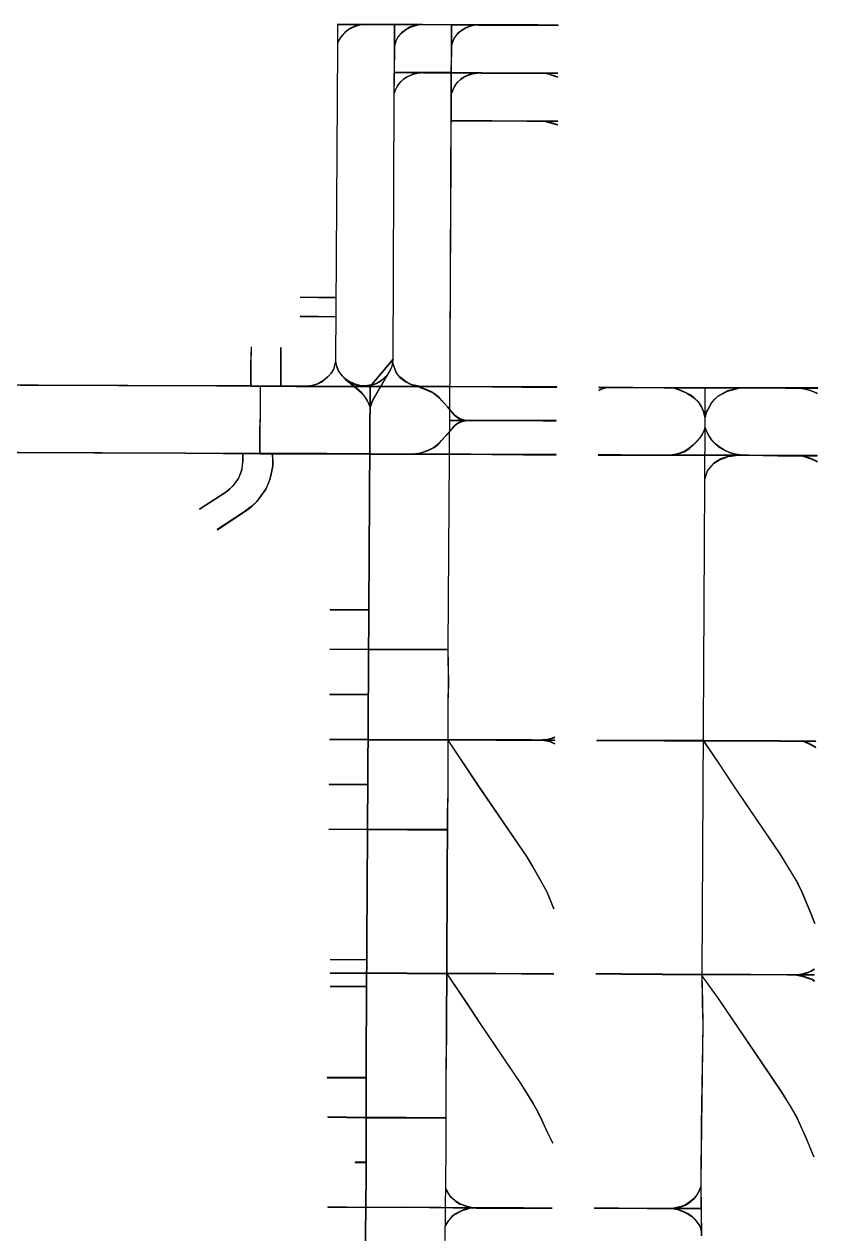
# Model space of a CAD drawing. Extents: x -35426891 to -35397092, y 11996571 to 12011386.
# Drawn here: x -35410662 to -35406235, y 12004619 to 12011364 of the extents above; entities that cross this region are included whole.
import ezdxf

# ---------------------------------------------------------------- set-up
doc = ezdxf.new("R2010")
doc.units = 0

msp = doc.modelspace()

# ---------------------------------------------------------------- linework, layer by layer
at = {"layer": 'mg_to_dxf', "color": 2}
for points in [[(-35408768.86, 12011361.35), (-35408768.85, 12011362.35), (-35408914.13, 12011363.75), (-35408913.13, 12011362.74)], [(-35408913.13, 12011362.74), (-35408914.13, 12011363.75), (-35408914.13, 12011260.23), (-35408913.13, 12011260.23)], [(-35408788.26, 12011359.96), (-35408788.43, 12011360.95), (-35408813.57, 12011353.97), (-35408813.23, 12011353.03)], [(-35408768.84, 12011361.35), (-35408768.88, 12011362.35), (-35408788.43, 12011360.95), (-35408788.26, 12011359.96)], [(-35408746.59, 12011361.35), (-35408746.59, 12011362.35), (-35408768.88, 12011362.35), (-35408768.84, 12011361.35)], [(-35408440.34, 12011361.35), (-35408440.34, 12011362.35), (-35408746.59, 12011362.35), (-35408746.59, 12011361.35)], [(-35408595.75, 12011361.85), (-35408596.75, 12011361.85), (-35408596.75, 12011233.79), (-35408595.75, 12011233.78)], [(-35408456.94, 12011361.36), (-35408457.14, 12011362.34), (-35408471.08, 12011359.55), (-35408470.85, 12011358.58)], [(-35408278.87, 12011359.96), (-35408278.86, 12011360.96), (-35408440.34, 12011362.35), (-35408440.34, 12011361.35)], [(-35408287.71, 12009538.28), (-35408286.71, 12009538.28), (-35408278.36, 12011360.46), (-35408279.36, 12011360.46)], [(-35408125.74, 12011358.57), (-35408125.74, 12011359.57), (-35408278.86, 12011360.96), (-35408278.87, 12011359.96)], [(-35408147.88, 12011359.98), (-35408148.14, 12011360.94), (-35408173.23, 12011353.97), (-35408172.91, 12011353.02)], [(-35408888.18, 12011300.29), (-35408888.96, 12011300.91), (-35408902.92, 12011281.38), (-35408902.07, 12011280.85)], [(-35408874.3, 12011315.55), (-35408875, 12011316.27), (-35408888.96, 12011300.91), (-35408888.18, 12011300.29)], [(-35408854.87, 12011332.21), (-35408855.46, 12011333.03), (-35408875, 12011316.27), (-35408874.3, 12011315.55)], [(-35408838.23, 12011341.92), (-35408838.69, 12011342.81), (-35408855.46, 12011333.03), (-35408854.87, 12011332.21)], [(-35408813.23, 12011353.03), (-35408813.57, 12011353.97), (-35408838.69, 12011342.81), (-35408838.23, 12011341.92)], [(-35408576.34, 12011293.35), (-35408577.17, 12011293.93), (-35408588.37, 12011271.54), (-35408587.42, 12011271.19)], [(-35408556.93, 12011314.15), (-35408557.61, 12011314.89), (-35408577.17, 12011293.93), (-35408576.34, 12011293.35)], [(-35408534.71, 12011332.21), (-35408535.29, 12011333.02), (-35408557.61, 12011314.89), (-35408556.93, 12011314.15)], [(-35408512.51, 12011346.08), (-35408512.93, 12011347), (-35408535.29, 12011333.02), (-35408534.71, 12011332.21)], [(-35408490.31, 12011353.02), (-35408490.6, 12011353.98), (-35408512.93, 12011347), (-35408512.51, 12011346.08)], [(-35408470.85, 12011358.58), (-35408471.08, 12011359.55), (-35408490.6, 12011353.98), (-35408490.31, 12011353.02)], [(-35408242.32, 12011312.77), (-35408243.02, 12011313.49), (-35408262.59, 12011289.72), (-35408261.72, 12011289.21)], [(-35408222.9, 12011328.03), (-35408223.47, 12011328.85), (-35408243.02, 12011313.49), (-35408242.32, 12011312.77)], [(-35408197.9, 12011343.3), (-35408198.35, 12011344.2), (-35408223.47, 12011328.85), (-35408222.9, 12011328.03)], [(-35408172.91, 12011353.02), (-35408173.23, 12011353.97), (-35408198.35, 12011344.2), (-35408197.9, 12011343.3)], [(-35407797.22, 12011358.57), (-35407797.21, 12011359.57), (-35408125.74, 12011359.57), (-35408125.74, 12011358.57)], [(-35407683.08, 12011357.17), (-35407683.06, 12011358.17), (-35407797.21, 12011359.57), (-35407797.22, 12011358.57)], [(-35408913.13, 12011237.96), (-35408914.13, 12011237.96), (-35408925.27, 12009485.34), (-35408924.27, 12009485.43)], [(-35408902.07, 12011280.85), (-35408902.92, 12011281.38), (-35408914.13, 12011260.36), (-35408913.13, 12011260.11)], [(-35408913.13, 12011260.11), (-35408914.13, 12011260.36), (-35408914.13, 12011237.96), (-35408913.13, 12011237.96)], [(-35408595.75, 12011233.78), (-35408596.75, 12011233.79), (-35408599.53, 12010949.81), (-35408598.53, 12010949.8)], [(-35408587.42, 12011271.19), (-35408588.37, 12011271.54), (-35408596.73, 12011239.48), (-35408595.76, 12011239.22)], [(-35408270.04, 12011268.42), (-35408270.98, 12011268.75), (-35408279.34, 12011242.29), (-35408278.39, 12011241.98)], [(-35408261.72, 12011289.21), (-35408262.59, 12011289.72), (-35408270.98, 12011268.75), (-35408270.04, 12011268.42)], [(-35408596.24, 12011095.08), (-35408596.25, 12011094.08), (-35408437.56, 12011092.69), (-35408437.55, 12011093.69)], [(-35408468.09, 12011089.91), (-35408468.27, 12011090.9), (-35408490.6, 12011086.71), (-35408490.31, 12011085.75)], [(-35408451.39, 12011092.69), (-35408451.56, 12011093.68), (-35408468.27, 12011090.9), (-35408468.09, 12011089.91)], [(-35408437.55, 12011093.69), (-35408437.56, 12011092.69), (-35408278.86, 12011092.69), (-35408278.86, 12011093.69)], [(-35408278.86, 12011093.69), (-35408278.86, 12011092.69), (-35408111.82, 12011091.29), (-35408111.81, 12011092.29)], [(-35408134.01, 12011091.3), (-35408134.17, 12011092.29), (-35408159.26, 12011088.11), (-35408159.04, 12011087.13)], [(-35408111.81, 12011092.29), (-35408111.82, 12011091.29), (-35407794.43, 12011089.9), (-35407794.43, 12011090.9)], [(-35407794.43, 12011090.9), (-35407794.43, 12011089.9), (-35407685.85, 12011089.9), (-35407685.85, 12011090.9)], [(-35407733.33, 12011084.36), (-35407733.04, 12011085.31), (-35407758.13, 12011090.89), (-35407758.35, 12011089.91)], [(-35408565.24, 12011038.57), (-35408566, 12011039.23), (-35408579.97, 12011019.67), (-35408579.12, 12011019.14)], [(-35408545.82, 12011056.6), (-35408546.44, 12011057.39), (-35408566, 12011039.23), (-35408565.24, 12011038.57)], [(-35408529.18, 12011067.7), (-35408529.68, 12011068.56), (-35408546.44, 12011057.39), (-35408545.82, 12011056.6)], [(-35408509.73, 12011077.42), (-35408510.15, 12011078.33), (-35408529.68, 12011068.56), (-35408529.18, 12011067.7)], [(-35408490.31, 12011085.75), (-35408490.6, 12011086.71), (-35408510.15, 12011078.33), (-35408509.73, 12011077.42)], [(-35408245.08, 12011039.96), (-35408245.83, 12011040.62), (-35408259.8, 12011021.07), (-35408258.95, 12011020.54)], [(-35408228.44, 12011055.21), (-35408229.06, 12011056), (-35408245.83, 12011040.62), (-35408245.08, 12011039.96)], [(-35408203.46, 12011071.86), (-35408203.92, 12011072.75), (-35408229.06, 12011056), (-35408228.44, 12011055.21)], [(-35408178.48, 12011081.58), (-35408178.8, 12011082.53), (-35408203.92, 12011072.75), (-35408203.46, 12011071.86)], [(-35408159.04, 12011087.13), (-35408159.26, 12011088.11), (-35408178.8, 12011082.53), (-35408178.48, 12011081.58)], [(-35407719.42, 12011078.79), (-35407719.11, 12011079.74), (-35407733.04, 12011085.31), (-35407733.33, 12011084.36)], [(-35407702.72, 12011074.61), (-35407702.4, 12011075.57), (-35407719.11, 12011079.74), (-35407719.42, 12011078.79)], [(-35407686.05, 12011067.67), (-35407685.66, 12011068.59), (-35407702.4, 12011075.57), (-35407702.72, 12011074.61)], [(-35408590.22, 12010998.33), (-35408591.14, 12010998.73), (-35408599.5, 12010975.03), (-35408598.56, 12010974.7)], [(-35408579.12, 12011019.14), (-35408579.97, 12011019.67), (-35408591.14, 12010998.73), (-35408590.22, 12010998.33)], [(-35408270.05, 12010999.72), (-35408270.97, 12011000.12), (-35408282.12, 12010968.07), (-35408281.17, 12010967.74)], [(-35408258.95, 12011020.54), (-35408259.8, 12011021.07), (-35408270.97, 12011000.12), (-35408270.05, 12010999.72)], [(-35408598.53, 12010949.8), (-35408599.53, 12010949.81), (-35408605.1, 12009496.52), (-35408604.1, 12009496.52)], [(-35408053.35, 12010824.02), (-35408053.35, 12010825.02), (-35408281.65, 12010825.02), (-35408281.65, 12010824.02)], [(-35407858.47, 12010822.63), (-35407858.47, 12010823.63), (-35408053.35, 12010825.02), (-35408053.35, 12010824.02)], [(-35407685.85, 12010822.63), (-35407685.85, 12010823.63), (-35407858.47, 12010823.63), (-35407858.47, 12010822.63)], [(-35407727.75, 12010814.3), (-35407727.49, 12010815.26), (-35407760.9, 12010823.62), (-35407761.15, 12010822.65)], [(-35407708.27, 12010808.73), (-35407707.98, 12010809.69), (-35407727.49, 12010815.26), (-35407727.75, 12010814.3)], [(-35407686, 12010801.77), (-35407685.71, 12010802.73), (-35407707.98, 12010809.69), (-35407708.27, 12010808.73)], [(-35409122.43, 12009842.25), (-35409122.44, 12009841.25), (-35408921.99, 12009838.46), (-35408921.98, 12009839.46)], [(-35408921.99, 12009731.28), (-35408921.98, 12009732.28), (-35409122.43, 12009735.06), (-35409122.44, 12009734.06)], [(-35409394.78, 12009563.32), (-35409395.78, 12009563.35), (-35409398.56, 12009465.9), (-35409397.56, 12009465.89)], [(-35409231.52, 12009464.5), (-35409230.52, 12009464.5), (-35409230.52, 12009561.95), (-35409231.52, 12009561.95)], [(-35408930.82, 12009460.45), (-35408929.85, 12009460.21), (-35408924.28, 12009485.28), (-35408925.26, 12009485.49)], [(-35408924.27, 12009485.43), (-35408925.27, 12009485.34), (-35408919.68, 12009456.01), (-35408918.72, 12009456.29)], [(-35408604.22, 12009496.2), (-35408604.98, 12009496.84), (-35408733.17, 12009343.58), (-35408732.17, 12009343.21)], [(-35408607.88, 12009471.53), (-35408606.89, 12009471.4), (-35408604.1, 12009496.47), (-35408605.1, 12009496.58)], [(-35408606.91, 12009479.97), (-35408607.86, 12009479.66), (-35408599.5, 12009454.6), (-35408598.56, 12009454.92)], [(-35408298.85, 12007885.93), (-35408297.85, 12007885.94), (-35408286.71, 12009488.17), (-35408287.71, 12009488.17)], [(-35408287.71, 12009488.17), (-35408286.71, 12009488.17), (-35408286.71, 12009538.28), (-35408287.71, 12009538.28)], [(-35409397.56, 12009465.89), (-35409398.56, 12009465.9), (-35409398.56, 12009346.18), (-35409397.56, 12009346.18)], [(-35409231.52, 12009346.18), (-35409230.52, 12009346.18), (-35409230.52, 12009464.5), (-35409231.52, 12009464.5)], [(-35408966.88, 12009399.43), (-35408966.17, 12009398.73), (-35408949.42, 12009418.26), (-35408950.22, 12009418.87)], [(-35408950.22, 12009418.87), (-35408949.42, 12009418.26), (-35408935.44, 12009439.24), (-35408936.37, 12009439.66)], [(-35408936.37, 12009439.66), (-35408935.44, 12009439.24), (-35408929.85, 12009460.21), (-35408930.82, 12009460.45)], [(-35408918.72, 12009456.29), (-35408919.68, 12009456.01), (-35408908.5, 12009428.06), (-35408907.62, 12009428.56)], [(-35408907.62, 12009428.56), (-35408908.5, 12009428.06), (-35408888.95, 12009402.92), (-35408888.2, 12009403.59)], [(-35408674.63, 12009343.65), (-35408673.77, 12009343.15), (-35408618.08, 12009437.82), (-35408618.96, 12009438.29)], [(-35408671.73, 12009377.2), (-35408671.1, 12009376.41), (-35408634.9, 12009407.05), (-35408635.55, 12009407.81)], [(-35408618.96, 12009438.29), (-35408618.08, 12009437.82), (-35408609.69, 12009454.6), (-35408610.65, 12009454.92)], [(-35408610.65, 12009454.92), (-35408609.69, 12009454.6), (-35408606.89, 12009471.4), (-35408607.88, 12009471.53)], [(-35408598.56, 12009454.92), (-35408599.5, 12009454.6), (-35408593.93, 12009439.28), (-35408592.99, 12009439.61)], [(-35408592.99, 12009439.61), (-35408593.93, 12009439.28), (-35408588.34, 12009422.51), (-35408587.44, 12009422.97)], [(-35408587.44, 12009422.97), (-35408588.34, 12009422.51), (-35408577.15, 12009407.12), (-35408576.37, 12009407.74)], [(-35408576.37, 12009407.74), (-35408577.15, 12009407.12), (-35408565.96, 12009394.53), (-35408565.28, 12009395.27)], [(-35409587.38, 12009347.07), (-35409587.37, 12009348.07), (-35415066.43, 12009367.56), (-35415066.43, 12009366.56)], [(-35409587.37, 12009348.07), (-35409587.38, 12009347.07), (-35409398.06, 12009345.68), (-35409398.06, 12009346.68)], [(-35409398.06, 12009346.68), (-35409398.06, 12009345.68), (-35409147.49, 12009344.29), (-35409147.49, 12009345.29)], [(-35409345.66, 12009181.93), (-35409344.66, 12009181.91), (-35409344.66, 12009346.18), (-35409345.66, 12009346.18)], [(-35409147.49, 12009345.29), (-35409147.49, 12009344.29), (-35409083.46, 12009344.29), (-35409083.46, 12009345.29)], [(-35409083.53, 12009345.28), (-35409083.39, 12009344.29), (-35409055.51, 12009348.48), (-35409055.73, 12009349.45)], [(-35409083.46, 12009345.29), (-35409083.46, 12009344.29), (-35408821.76, 12009342.9), (-35408821.75, 12009343.9)], [(-35409055.73, 12009349.45), (-35409055.51, 12009348.48), (-35409024.81, 12009358.24), (-35409025.18, 12009359.17)], [(-35409025.18, 12009359.17), (-35409024.81, 12009358.24), (-35409005.25, 12009368.02), (-35409005.76, 12009368.89)], [(-35409005.76, 12009368.89), (-35409005.25, 12009368.02), (-35408988.5, 12009379.19), (-35408989.11, 12009379.99)], [(-35408989.11, 12009379.99), (-35408988.5, 12009379.19), (-35408966.17, 12009398.73), (-35408966.88, 12009399.43)], [(-35408888.2, 12009403.59), (-35408888.95, 12009402.92), (-35408869.4, 12009383.37), (-35408868.78, 12009384.16)], [(-35408868.78, 12009384.16), (-35408869.4, 12009383.37), (-35408855.41, 12009374.98), (-35408854.92, 12009375.85)], [(-35408868.77, 12009384.15), (-35408869.4, 12009383.38), (-35408822.07, 12009344.4), (-35408821.44, 12009345.18)], [(-35408854.92, 12009375.85), (-35408855.41, 12009374.98), (-35408816.41, 12009355.48), (-35408815.96, 12009356.37)], [(-35408854.92, 12009375.85), (-35408855.41, 12009374.98), (-35408855.41, 12009374.98), (-35408854.92, 12009375.85)], [(-35408780.36, 12009308.25), (-35408779.63, 12009308.94), (-35408821.43, 12009345.17), (-35408822.08, 12009344.41)], [(-35408462.61, 12009342.9), (-35408462.61, 12009343.9), (-35408821.76, 12009343.9), (-35408821.76, 12009342.9)], [(-35408816.07, 12009356.41), (-35408816.31, 12009355.44), (-35408782.85, 12009347.08), (-35408782.7, 12009348.07)], [(-35408782.7, 12009348.07), (-35408782.85, 12009347.08), (-35408757.69, 12009345.68), (-35408757.75, 12009346.68)], [(-35408757.75, 12009346.68), (-35408757.69, 12009345.68), (-35408727, 12009351.26), (-35408727.19, 12009352.24)], [(-35408732.17, 12009343.21), (-35408733.17, 12009343.58), (-35408755.44, 12005621.09), (-35408754.44, 12005621.09)], [(-35408727.19, 12009352.24), (-35408727, 12009351.26), (-35408713.05, 12009354.05), (-35408713.31, 12009355.02)], [(-35408721.99, 12009260.08), (-35408721.07, 12009259.67), (-35408673.77, 12009343.15), (-35408674.63, 12009343.65)], [(-35408713.31, 12009355.02), (-35408713.05, 12009354.05), (-35408696.26, 12009359.64), (-35408696.68, 12009360.56)], [(-35408713.18, 12009354.53, 0.5), (-35408713.18, 12009354.53, -0.5), (-35408713.18, 12009354.53, -0.5), (-35408713.18, 12009354.53, 0.5)], [(-35408696.68, 12009360.56), (-35408696.26, 12009359.64), (-35408682.27, 12009368.04), (-35408682.83, 12009368.87)], [(-35408682.83, 12009368.87), (-35408682.27, 12009368.04), (-35408671.1, 12009376.41), (-35408671.73, 12009377.2)], [(-35408565.28, 12009395.27), (-35408565.96, 12009394.53), (-35408532.49, 12009369.43), (-35408531.94, 12009370.26)], [(-35408531.94, 12009370.26), (-35408532.49, 12009369.43), (-35408532.49, 12009369.43), (-35408531.94, 12009370.26)], [(-35408531.94, 12009370.26), (-35408532.49, 12009369.43), (-35408512.93, 12009358.25), (-35408512.52, 12009359.17)], [(-35408512.52, 12009359.17), (-35408512.93, 12009358.25), (-35408496.16, 12009352.66), (-35408495.88, 12009353.62)], [(-35408495.88, 12009353.62), (-35408496.16, 12009352.66), (-35408460, 12009344.32), (-35408459.66, 12009345.26)], [(-35408462.74, 12009341.52), (-35408462.48, 12009342.49), (-35408470.88, 12009343.89), (-35408471.05, 12009342.9)], [(-35408443.3, 12009334.58), (-35408442.95, 12009335.51), (-35408462.48, 12009342.49), (-35408462.74, 12009341.52)], [(-35408287.22, 12009342.9), (-35408287.21, 12009343.9), (-35408462.61, 12009343.9), (-35408462.61, 12009342.9)], [(-35408459.66, 12009345.26), (-35408460, 12009344.32), (-35408457.27, 12009342.95), (-35408456.82, 12009343.84)], [(-35408050.57, 12009341.51), (-35408050.56, 12009342.51), (-35408287.21, 12009343.9), (-35408287.22, 12009342.9)], [(-35407886.31, 12009340.11), (-35407886.31, 12009341.11), (-35408050.56, 12009342.51), (-35408050.57, 12009341.51)], [(-35407691.42, 12009340.11), (-35407691.42, 12009341.11), (-35407886.31, 12009341.11), (-35407886.31, 12009340.11)], [(-35407457.56, 12009339.72), (-35407457.56, 12009338.72), (-35407265.46, 12009337.33), (-35407265.46, 12009338.33)], [(-35407410.09, 12009338.74), (-35407410.38, 12009339.7), (-35407438.24, 12009331.34), (-35407437.9, 12009330.4)], [(-35407265.46, 12009338.33), (-35407265.46, 12009337.33), (-35407092.85, 12009335.94), (-35407092.85, 12009336.94)], [(-35408763.7, 12009287.43), (-35408762.88, 12009288.01), (-35408779.63, 12009308.94), (-35408780.36, 12009308.25)], [(-35408749.81, 12009265.2), (-35408748.93, 12009265.69), (-35408762.88, 12009288.01), (-35408763.7, 12009287.43)], [(-35408415.48, 12009323.45), (-35408415.09, 12009324.37), (-35408442.95, 12009335.51), (-35408443.3, 12009334.58)], [(-35408390.45, 12009312.33), (-35408390, 12009313.22), (-35408415.09, 12009324.37), (-35408415.48, 12009323.45)], [(-35408373.81, 12009302.62), (-35408373.23, 12009303.44), (-35408390, 12009313.22), (-35408390.45, 12009312.33)], [(-35408348.81, 12009281.79), (-35408348.12, 12009282.51), (-35408373.23, 12009303.44), (-35408373.81, 12009302.62)], [(-35408334.91, 12009266.5), (-35408334.18, 12009267.17), (-35408348.12, 12009282.51), (-35408348.81, 12009281.79)], [(-35407437.9, 12009330.4), (-35407438.24, 12009331.34), (-35407457.76, 12009322.98), (-35407457.36, 12009322.06)], [(-35407092.85, 12009336.94), (-35407092.85, 12009335.94), (-35406613.99, 12009335.94), (-35406613.98, 12009336.94)], [(-35407015.07, 12009327.61), (-35407014.72, 12009328.55), (-35407042.59, 12009336.92), (-35407042.88, 12009335.96)], [(-35406970.57, 12009308.15), (-35406970.12, 12009309.04), (-35407014.72, 12009328.55), (-35407015.07, 12009327.61)], [(-35406948.34, 12009295.64), (-35406947.81, 12009296.49), (-35406970.12, 12009309.04), (-35406970.57, 12009308.15)], [(-35406926.12, 12009280.37), (-35406925.49, 12009281.15), (-35406947.81, 12009296.49), (-35406948.34, 12009295.64)], [(-35406901.14, 12009256.77), (-35406900.36, 12009257.41), (-35406925.49, 12009281.15), (-35406926.12, 12009280.37)], [(-35406865.05, 12009148.51), (-35406864.05, 12009148.51), (-35406864.05, 12009336.44), (-35406865.05, 12009336.44)], [(-35406814.07, 12009269.28), (-35406814.81, 12009269.96), (-35406831.57, 12009249), (-35406830.72, 12009248.47)], [(-35406794.66, 12009287.31), (-35406795.25, 12009288.12), (-35406814.81, 12009269.96), (-35406814.07, 12009269.28)], [(-35406739.09, 12009317.87), (-35406739.45, 12009318.81), (-35406795.25, 12009288.12), (-35406794.66, 12009287.31)], [(-35406794.66, 12009287.31), (-35406795.25, 12009288.12), (-35406795.25, 12009288.12), (-35406794.66, 12009287.31)], [(-35406666.76, 12009335.95), (-35406667.01, 12009336.92), (-35406739.45, 12009318.81), (-35406739.09, 12009317.87)], [(-35406739.09, 12009317.87), (-35406739.45, 12009318.81), (-35406739.45, 12009318.81), (-35406739.09, 12009317.87)], [(-35406613.98, 12009336.94), (-35406613.99, 12009335.94), (-35406416.32, 12009334.54), (-35406416.32, 12009335.54)], [(-35406416.32, 12009335.54), (-35406416.32, 12009334.54), (-35406235.35, 12009334.54), (-35406235.35, 12009335.54)], [(-35406296.73, 12009326.21), (-35406296.48, 12009327.18), (-35406332.68, 12009335.53), (-35406332.91, 12009334.56)], [(-35406277.27, 12009320.65), (-35406276.96, 12009321.6), (-35406296.48, 12009327.18), (-35406296.73, 12009326.21)], [(-35406257.82, 12009313.7), (-35406257.43, 12009314.63), (-35406276.96, 12009321.6), (-35406277.27, 12009320.65)], [(-35406238.36, 12009303.97), (-35406237.91, 12009304.87), (-35406257.43, 12009314.63), (-35406257.82, 12009313.7)], [(-35408741.48, 12009248.54), (-35408740.56, 12009248.94), (-35408748.93, 12009265.69), (-35408749.81, 12009265.2)], [(-35408733.13, 12009226.29), (-35408732.2, 12009226.64), (-35408740.56, 12009248.94), (-35408741.48, 12009248.54)], [(-35408733.14, 12009226.62), (-35408732.19, 12009226.31), (-35408721.07, 12009259.67), (-35408721.99, 12009260.08)], [(-35408318.21, 12009248.4), (-35408317.47, 12009249.08), (-35408334.18, 12009267.17), (-35408334.91, 12009266.5)], [(-35408301.51, 12009230.31), (-35408300.76, 12009230.97), (-35408317.47, 12009249.08), (-35408318.21, 12009248.4)], [(-35408262.5, 12009182.94), (-35408261.82, 12009183.69), (-35408300.76, 12009230.97), (-35408301.51, 12009230.31)], [(-35406884.49, 12009230.41), (-35406883.6, 12009230.87), (-35406900.36, 12009257.41), (-35406901.14, 12009256.77)], [(-35406873.38, 12009204.04), (-35406872.43, 12009204.35), (-35406883.6, 12009230.87), (-35406884.49, 12009230.41)], [(-35406865.04, 12009166.5), (-35406864.07, 12009166.72), (-35406872.43, 12009204.35), (-35406873.38, 12009204.04)], [(-35406855.73, 12009202.61), (-35406856.67, 12009202.99), (-35406865.04, 12009165.32), (-35406864.07, 12009165.11)], [(-35406841.84, 12009224.83), (-35406842.72, 12009225.31), (-35406856.67, 12009202.99), (-35406855.73, 12009202.61)], [(-35406830.72, 12009248.47), (-35406831.57, 12009249), (-35406842.72, 12009225.31), (-35406841.84, 12009224.83)], [(-35409348.45, 12009103.98), (-35409347.45, 12009103.96), (-35409344.66, 12009181.91), (-35409345.66, 12009181.93)], [(-35408139.66, 12009153.58), (-35408139.66, 12009154.58), (-35408287.21, 12009154.58), (-35408287.21, 12009153.58)], [(-35408245.74, 12009171.76), (-35408245.17, 12009172.59), (-35408261.82, 12009183.69), (-35408262.5, 12009182.94)], [(-35408251.3, 12009133.61), (-35408250.74, 12009132.79), (-35408239.64, 12009139.72), (-35408240.13, 12009140.6)], [(-35408231.75, 12009161.97), (-35408231.32, 12009162.89), (-35408245.17, 12009172.59), (-35408245.74, 12009171.76)], [(-35408240.13, 12009140.6), (-35408239.64, 12009139.72), (-35408228.56, 12009145.26), (-35408228.94, 12009146.19)], [(-35408212.15, 12009156.38), (-35408211.93, 12009157.35), (-35408231.32, 12009162.89), (-35408231.75, 12009161.97)], [(-35408228.94, 12009146.19), (-35408228.56, 12009145.26), (-35408211.93, 12009150.81), (-35408212.16, 12009151.78)], [(-35408212.16, 12009151.78), (-35408211.93, 12009150.81), (-35408185.52, 12009154.58), (-35408199.59, 12009153.58)], [(-35408195.38, 12009153.58), (-35408195.3, 12009154.58), (-35408211.93, 12009157.35), (-35408212.15, 12009156.38)], [(-35408199.59, 12009153.58), (-35408185.52, 12009154.58), (-35408195.3, 12009154.58), (-35408195.38, 12009153.58)], [(-35407766.59, 12009152.19), (-35407766.59, 12009153.19), (-35408139.66, 12009154.58), (-35408139.66, 12009153.58)], [(-35407694.21, 12009152.19), (-35407694.21, 12009153.19), (-35407766.59, 12009153.19), (-35407766.59, 12009152.19)], [(-35406864.05, 12009148.51), (-35406865.05, 12009148.51), (-35406881.76, 12006066.54), (-35406880.76, 12006066.55)], [(-35409348.45, 12008968.94), (-35409347.45, 12008968.94), (-35409347.45, 12009103.96), (-35409348.45, 12009103.98)], [(-35408334.92, 12009043.05), (-35408334.17, 12009042.39), (-35408286.85, 12009093.88), (-35408287.58, 12009094.56)], [(-35408287.6, 12009094.54), (-35408286.83, 12009093.91), (-35408261.81, 12009124.48), (-35408262.51, 12009125.21)], [(-35408262.51, 12009125.21), (-35408261.81, 12009124.48), (-35408250.74, 12009132.79), (-35408251.3, 12009133.61)], [(-35406892.79, 12009058.33), (-35406892, 12009057.73), (-35406878.04, 12009078.67), (-35406878.91, 12009079.16)], [(-35406878.91, 12009079.16), (-35406878.04, 12009078.67), (-35406869.65, 12009096.84), (-35406870.59, 12009097.18)], [(-35406870.59, 12009097.18), (-35406869.65, 12009096.84), (-35406864.07, 12009117.76), (-35406865.04, 12009118.02)], [(-35406864.1, 12009115.31), (-35406865.01, 12009114.9), (-35406859.44, 12009102.37), (-35406858.53, 12009102.77)], [(-35406858.53, 12009102.77), (-35406859.44, 12009102.37), (-35406851.08, 12009082.86), (-35406850.18, 12009083.31)], [(-35406850.18, 12009083.31), (-35406851.08, 12009082.86), (-35406839.92, 12009063.33), (-35406839.07, 12009063.86)], [(-35408409.91, 12008987.5), (-35408409.52, 12008986.57), (-35408376.04, 12009003.32), (-35408376.57, 12009004.17)], [(-35408376.57, 12009004.17), (-35408376.04, 12009003.32), (-35408350.9, 12009022.87), (-35408351.6, 12009023.59)], [(-35408351.6, 12009023.59), (-35408350.9, 12009022.87), (-35408334.17, 12009042.39), (-35408334.92, 12009043.05)], [(-35406953.94, 12008997.19), (-35406953.35, 12008996.37), (-35406931.03, 12009015.9), (-35406931.71, 12009016.63)], [(-35406931.71, 12009016.63), (-35406931.03, 12009015.9), (-35406911.52, 12009035.42), (-35406912.25, 12009036.1)], [(-35406912.25, 12009036.1), (-35406911.52, 12009035.42), (-35406892, 12009057.73), (-35406892.79, 12009058.33)], [(-35406839.07, 12009063.86), (-35406839.92, 12009063.33), (-35406825.96, 12009042.4), (-35406825.19, 12009043.04)], [(-35406825.19, 12009043.04), (-35406825.96, 12009042.4), (-35406806.43, 12009022.86), (-35406805.75, 12009023.6)], [(-35406805.75, 12009023.6), (-35406806.43, 12009022.86), (-35406786.89, 12009006.12), (-35406786.31, 12009006.93)], [(-35406786.31, 12009006.93), (-35406786.89, 12009006.12), (-35406756.2, 12008987.98), (-35406755.74, 12008988.87)], [(-35409762.78, 12008971.22), (-35409762.77, 12008972.22), (-35414882.68, 12008991.71), (-35414882.68, 12008990.71)], [(-35409762.77, 12008972.22), (-35409762.78, 12008971.22), (-35409347.95, 12008968.44), (-35409347.94, 12008969.44)], [(-35409443.1, 12008929.99), (-35409442.1, 12008929.94), (-35409442.1, 12008970.33), (-35409443.1, 12008970.33)], [(-35409347.94, 12008969.44), (-35409347.95, 12008968.44), (-35409094.6, 12008968.44), (-35409094.6, 12008969.44)], [(-35409276.06, 12008932.73), (-35409275.06, 12008932.77), (-35409277.85, 12008968.98), (-35409278.84, 12008968.9)], [(-35409276.06, 12008902.17), (-35409275.06, 12008902.07), (-35409275.06, 12008932.77), (-35409276.06, 12008932.73)], [(-35409094.6, 12008969.44), (-35409094.6, 12008968.44), (-35408974.88, 12008968.44), (-35408974.88, 12008969.44)], [(-35408735.45, 12008967.05), (-35408735.45, 12008968.05), (-35408974.88, 12008969.44), (-35408974.88, 12008968.44)], [(-35408515.51, 12008965.66), (-35408515.51, 12008966.66), (-35408735.45, 12008968.05), (-35408735.45, 12008967.05)], [(-35408290, 12008967.05), (-35408290, 12008968.05), (-35408515.51, 12008966.66), (-35408515.51, 12008965.66)], [(-35408493.31, 12008966.65), (-35408493.17, 12008965.66), (-35408454.14, 12008971.24), (-35408454.38, 12008972.21)], [(-35408454.38, 12008972.21), (-35408454.14, 12008971.24), (-35408409.52, 12008986.57), (-35408409.91, 12008987.5)], [(-35408053.36, 12008964.26), (-35408053.35, 12008965.26), (-35408290, 12008968.05), (-35408290, 12008967.05)], [(-35407877.96, 12008962.87), (-35407877.95, 12008963.87), (-35408053.35, 12008965.26), (-35408053.36, 12008964.26)], [(-35407694.21, 12008962.87), (-35407694.21, 12008963.87), (-35407877.95, 12008963.87), (-35407877.96, 12008962.87)], [(-35407332.28, 12008961.48), (-35407332.28, 12008962.48), (-35407460.34, 12008962.48), (-35407460.34, 12008961.48)], [(-35407095.63, 12008960.09), (-35407095.63, 12008961.09), (-35407332.28, 12008962.48), (-35407332.28, 12008961.48)], [(-35406864.55, 12008960.09), (-35406864.55, 12008961.09), (-35407095.63, 12008961.09), (-35407095.63, 12008960.09)], [(-35407056.74, 12008961.08), (-35407056.57, 12008960.09), (-35407017.55, 12008967.06), (-35407017.8, 12008968.03)], [(-35407017.8, 12008968.03), (-35407017.55, 12008967.06), (-35406981.27, 12008979.62), (-35406981.7, 12008980.53)], [(-35406981.7, 12008980.53), (-35406981.27, 12008979.62), (-35406953.35, 12008996.37), (-35406953.94, 12008997.19)], [(-35406622.34, 12008960.09), (-35406622.33, 12008961.09), (-35406864.55, 12008961.09), (-35406864.55, 12008960.09)], [(-35406775.26, 12008939.25), (-35406775.66, 12008940.17), (-35406795.21, 12008929), (-35406794.69, 12008928.14)], [(-35406753.02, 12008946.2), (-35406753.36, 12008947.14), (-35406775.66, 12008940.17), (-35406775.26, 12008939.25)], [(-35406755.74, 12008988.87), (-35406756.2, 12008987.98), (-35406728.31, 12008975.43), (-35406727.96, 12008976.37)], [(-35406736.35, 12008953.14), (-35406736.62, 12008954.11), (-35406753.36, 12008947.14), (-35406753.02, 12008946.2)], [(-35406716.93, 12008955.92), (-35406717.06, 12008956.91), (-35406736.62, 12008954.11), (-35406736.35, 12008953.14)], [(-35406727.96, 12008976.37), (-35406728.31, 12008975.43), (-35406694.83, 12008965.66), (-35406694.62, 12008966.65)], [(-35406680.75, 12008960.09), (-35406680.86, 12008961.08), (-35406717.06, 12008956.91), (-35406716.93, 12008955.92)], [(-35406694.62, 12008966.65), (-35406694.83, 12008965.66), (-35406653.03, 12008960.09), (-35406652.9, 12008961.08)], [(-35406458.08, 12008957.3), (-35406458.07, 12008958.3), (-35406622.33, 12008961.09), (-35406622.34, 12008960.09)], [(-35406238.14, 12008957.3), (-35406238.14, 12008958.3), (-35406458.07, 12008958.3), (-35406458.08, 12008957.3)], [(-35406274.5, 12008940.63), (-35406274.16, 12008941.57), (-35406324.29, 12008958.28), (-35406324.6, 12008957.33)], [(-35406274.5, 12008940.63), (-35406274.16, 12008941.57), (-35406274.16, 12008941.57), (-35406274.5, 12008940.63)], [(-35406249.5, 12008930.91), (-35406249.05, 12008931.8), (-35406274.16, 12008941.57), (-35406274.5, 12008940.63)], [(-35409454.21, 12008864.7), (-35409453.27, 12008864.37), (-35409447.68, 12008881.13), (-35409448.66, 12008881.35)], [(-35409448.66, 12008881.35), (-35409447.68, 12008881.13), (-35409444.89, 12008903.46), (-35409445.89, 12008903.57)], [(-35409445.89, 12008903.57), (-35409444.89, 12008903.46), (-35409442.1, 12008929.94), (-35409443.1, 12008929.99)], [(-35409287.18, 12008847.94), (-35409286.21, 12008847.72), (-35409280.64, 12008872.79), (-35409281.62, 12008872.99)], [(-35409281.62, 12008872.99), (-35409280.64, 12008872.79), (-35409275.06, 12008902.07), (-35409276.06, 12008902.17)], [(-35406850.19, 12008874.04), (-35406851.08, 12008874.52), (-35406865.03, 12008831.28), (-35406864.08, 12008830.97)], [(-35406833.55, 12008894.83), (-35406834.31, 12008895.49), (-35406851.08, 12008874.52), (-35406850.19, 12008874.04)], [(-35406814.12, 12008915.66), (-35406814.76, 12008916.43), (-35406834.31, 12008895.49), (-35406833.55, 12008894.83)], [(-35406794.69, 12008928.14), (-35406795.21, 12008929), (-35406814.76, 12008916.43), (-35406814.12, 12008915.66)], [(-35406238.4, 12008923.97), (-35406237.87, 12008924.82), (-35406249.05, 12008931.8), (-35406249.5, 12008930.91)], [(-35409495.88, 12008792.48), (-35409495.12, 12008791.82), (-35409483.96, 12008807.17), (-35409484.77, 12008807.76)], [(-35409484.77, 12008807.76), (-35409483.96, 12008807.17), (-35409467.23, 12008829.48), (-35409468.1, 12008829.99)], [(-35409468.1, 12008829.99), (-35409467.23, 12008829.48), (-35409458.84, 12008849.04), (-35409459.77, 12008849.41)], [(-35409459.77, 12008849.41), (-35409458.84, 12008849.04), (-35409453.27, 12008864.37), (-35409454.21, 12008864.7)], [(-35409303.86, 12008796.52), (-35409302.94, 12008796.14), (-35409291.79, 12008825.41), (-35409292.74, 12008825.71)], [(-35409292.74, 12008825.71), (-35409291.79, 12008825.41), (-35409286.21, 12008847.71), (-35409287.18, 12008847.95)], [(-35409685.09, 12008660.33), (-35409684.55, 12008659.49), (-35409536.97, 12008754.16), (-35409537.56, 12008754.97)], [(-35409537.56, 12008754.97), (-35409536.97, 12008754.16), (-35409514.66, 12008772.29), (-35409515.33, 12008773.03)], [(-35409515.33, 12008773.03), (-35409514.66, 12008772.29), (-35409495.12, 12008791.82), (-35409495.88, 12008792.48)], [(-35409347.95, 12008725.33, 0.5), (-35409347.95, 12008725.33, -0.5), (-35409314.1, 12008771.02), (-35409314.97, 12008771.52)], [(-35409314.97, 12008771.52), (-35409314.1, 12008771.02), (-35409302.94, 12008796.14), (-35409303.86, 12008796.52)], [(-35409434.55, 12008644.99), (-35409433.95, 12008644.19), (-35409394.95, 12008673.45), (-35409395.6, 12008674.21)], [(-35409395.6, 12008674.21), (-35409394.95, 12008673.45), (-35409364.28, 12008702.73), (-35409365.03, 12008703.39)], [(-35409365.03, 12008703.39), (-35409364.28, 12008702.73), (-35409347.55, 12008725.03), (-35409348.35, 12008725.63)], [(-35409347.95, 12008725.33, 0.5), (-35409347.95, 12008725.33, -0.5), (-35409347.55, 12008725.03), (-35409348.35, 12008725.63)], [(-35409584.87, 12008546.18), (-35409584.32, 12008545.34), (-35409433.98, 12008644.18), (-35409434.53, 12008645.01)], [(-35408741.02, 12008097.02), (-35408741.02, 12008098.02), (-35408955.39, 12008099.42), (-35408955.4, 12008098.42)], [(-35408958.17, 12007879.47), (-35408958.18, 12007878.47), (-35408741.02, 12007877.08), (-35408741.02, 12007878.08)], [(-35408741.02, 12007878.08), (-35408741.02, 12007877.08), (-35408518.29, 12007877.08), (-35408518.29, 12007878.08)], [(-35408518.29, 12007878.08), (-35408518.29, 12007877.08), (-35408298.35, 12007875.69), (-35408298.35, 12007876.69)], [(-35408296.07, 12007682.7), (-35408295.07, 12007682.69), (-35408297.85, 12007885.94), (-35408298.85, 12007885.93)], [(-35408298.85, 12007582.48), (-35408297.85, 12007582.46), (-35408295.07, 12007682.69), (-35408296.07, 12007682.7)], [(-35408743.81, 12007625.12), (-35408743.8, 12007626.12), (-35408958.17, 12007627.52), (-35408958.18, 12007626.52)], [(-35408298.85, 12007077.17), (-35408297.85, 12007077.16), (-35408297.85, 12007582.46), (-35408298.85, 12007582.48)], [(-35407727.75, 12007379.72), (-35407727.48, 12007378.75), (-35407702.4, 12007387.11), (-35407702.72, 12007388.06)], [(-35408743.81, 12007374.56), (-35408743.8, 12007375.56), (-35408958.17, 12007376.95), (-35408958.18, 12007375.95)], [(-35408526.64, 12007373.17), (-35408526.64, 12007374.17), (-35408743.8, 12007375.56), (-35408743.81, 12007374.56)], [(-35408298.35, 12007374.56), (-35408298.35, 12007375.56), (-35408526.64, 12007374.17), (-35408526.64, 12007373.17)], [(-35408126.15, 12007113.08), (-35408125.32, 12007113.63), (-35408297.93, 12007372.55), (-35408298.77, 12007372)], [(-35408031.08, 12007371.77), (-35408031.08, 12007372.77), (-35408298.35, 12007375.56), (-35408298.35, 12007374.56)], [(-35407827.85, 12007371.77), (-35407827.84, 12007372.77), (-35408031.08, 12007372.77), (-35408031.08, 12007371.77)], [(-35407702.56, 12007370.38), (-35407702.55, 12007371.38), (-35407827.84, 12007372.77), (-35407827.85, 12007371.77)], [(-35407749.99, 12007367.61), (-35407749.79, 12007368.59), (-35407772.07, 12007372.76), (-35407772.25, 12007371.78)], [(-35407772.22, 12007372.77), (-35407772.11, 12007371.78), (-35407747.02, 12007374.56), (-35407747.18, 12007375.55)], [(-35407730.54, 12007363.44), (-35407730.26, 12007364.4), (-35407749.79, 12007368.59), (-35407749.99, 12007367.61)], [(-35407747.18, 12007375.55), (-35407747.02, 12007374.56), (-35407727.48, 12007378.75), (-35407727.75, 12007379.72)], [(-35407719.46, 12007359.29), (-35407719.06, 12007360.2), (-35407730.26, 12007364.4), (-35407730.54, 12007363.44)], [(-35407702.78, 12007350.95), (-35407702.34, 12007351.84), (-35407719.06, 12007360.2), (-35407719.46, 12007359.29)], [(-35407310, 12007370.38), (-35407310.01, 12007371.38), (-35407468.7, 12007369.99), (-35407468.69, 12007368.99)], [(-35407090.06, 12007368.99), (-35407090.06, 12007369.99), (-35407310.01, 12007371.38), (-35407310, 12007370.38)], [(-35406872.91, 12007368.99), (-35406872.9, 12007369.99), (-35407090.06, 12007369.99), (-35407090.06, 12007368.99)], [(-35406787.01, 12007241.14), (-35406786.18, 12007241.7), (-35406872.49, 12007368.38), (-35406873.32, 12007367.82)], [(-35406639.05, 12007367.6), (-35406639.04, 12007368.6), (-35406872.9, 12007369.99), (-35406872.91, 12007368.99)], [(-35406449.73, 12007366.21), (-35406449.72, 12007367.21), (-35406639.04, 12007368.6), (-35406639.05, 12007367.6)], [(-35406246.49, 12007364.81), (-35406246.49, 12007365.81), (-35406449.72, 12007367.21), (-35406449.73, 12007366.21)], [(-35406277.34, 12007348.16), (-35406276.89, 12007349.06), (-35406315.88, 12007367.16), (-35406316.3, 12007366.25)], [(-35406246.73, 12007331.47), (-35406246.25, 12007332.34), (-35406276.89, 12007349.06), (-35406277.34, 12007348.16)], [(-35406709.06, 12007122.82), (-35406708.23, 12007123.38), (-35406786.18, 12007241.7), (-35406787.01, 12007241.14)], [(-35408960.84, 12007126.37), (-35408961.08, 12007125.4), (-35408955.45, 12007123.99), (-35408955.33, 12007124.99)], [(-35408955.33, 12007124.99), (-35408955.45, 12007123.99), (-35408805.05, 12007123.99), (-35408805.05, 12007124.99)], [(-35408805.05, 12007124.99), (-35408805.05, 12007123.99), (-35408743.8, 12007123.99), (-35408743.8, 12007124.99)], [(-35407858.89, 12006721.92), (-35407858.04, 12006722.46), (-35408125.32, 12007113.63), (-35408126.15, 12007113.08)], [(-35406447.36, 12006738.63), (-35406446.52, 12006739.17), (-35406708.23, 12007123.38), (-35406709.06, 12007122.82)], [(-35408301.63, 12006968.59), (-35408300.63, 12006968.58), (-35408297.85, 12007077.16), (-35408298.85, 12007077.17)], [(-35408307.2, 12005740.81), (-35408306.2, 12005740.8), (-35408300.63, 12006968.58), (-35408301.63, 12006968.59)], [(-35408963.74, 12006875.82), (-35408963.75, 12006874.82), (-35408746.59, 12006873.42), (-35408746.58, 12006874.42)], [(-35408746.58, 12006874.42), (-35408746.59, 12006873.42), (-35408523.86, 12006872.03), (-35408523.86, 12006873.03)], [(-35408523.86, 12006873.03), (-35408523.86, 12006872.03), (-35408301.13, 12006872.03), (-35408301.13, 12006873.03)], [(-35407825.49, 12006664.87), (-35407824.63, 12006665.37), (-35407858.04, 12006722.46), (-35407858.89, 12006721.92)], [(-35406383.34, 12006634.24), (-35406382.48, 12006634.75), (-35406446.52, 12006739.17), (-35406447.36, 12006738.63)], [(-35407786.52, 12006596.66), (-35407785.65, 12006597.16), (-35407824.63, 12006665.37), (-35407825.49, 12006664.87)], [(-35407747.56, 12006527.09), (-35407746.65, 12006527.52), (-35407785.65, 12006597.16), (-35407786.52, 12006596.66)], [(-35406347.16, 12006573.01), (-35406346.27, 12006573.48), (-35406382.48, 12006634.75), (-35406383.34, 12006634.24)], [(-35406324.9, 12006525.71), (-35406323.99, 12006526.12), (-35406346.27, 12006573.48), (-35406347.16, 12006573.01)], [(-35407708.59, 12006431.07), (-35407707.66, 12006431.44), (-35407746.65, 12006527.52), (-35407747.56, 12006527.09)], [(-35406280.36, 12006419.93), (-35406279.43, 12006420.31), (-35406323.99, 12006526.12), (-35406324.9, 12006525.71)], [(-35406252.52, 12006348.94), (-35406251.59, 12006349.31), (-35406279.43, 12006420.31), (-35406280.36, 12006419.93)], [(-35408749.37, 12006146.78), (-35408749.37, 12006147.78), (-35408955.39, 12006149.17), (-35408955.4, 12006148.17)], [(-35408752.15, 12006073), (-35408752.15, 12006074), (-35408955.4, 12006072.61), (-35408955.39, 12006071.61)], [(-35408526.65, 12006071.61), (-35408526.64, 12006072.61), (-35408752.15, 12006074), (-35408752.15, 12006073)], [(-35408303.92, 12006070.22), (-35408303.92, 12006071.22), (-35408526.64, 12006072.61), (-35408526.65, 12006071.61)], [(-35408201.32, 12005915.93), (-35408200.49, 12005916.48), (-35408303.5, 12006069.61), (-35408304.33, 12006069.05)], [(-35408033.87, 12006070.22), (-35408033.86, 12006071.22), (-35408303.92, 12006071.22), (-35408303.92, 12006070.22)], [(-35407886.31, 12006068.83), (-35407886.31, 12006069.83), (-35408033.86, 12006071.22), (-35408033.87, 12006070.22)], [(-35407708.13, 12006068.83), (-35407708.13, 12006069.83), (-35407886.31, 12006069.83), (-35407886.31, 12006068.83)], [(-35407332.28, 12006067.44), (-35407332.27, 12006068.44), (-35407474.26, 12006069.83), (-35407474.27, 12006068.83)], [(-35407101.2, 12006066.04), (-35407101.2, 12006067.04), (-35407332.27, 12006068.44), (-35407332.28, 12006067.44)], [(-35406608.42, 12006064.65), (-35406608.42, 12006065.65), (-35407101.2, 12006067.04), (-35407101.2, 12006066.04)], [(-35406880.76, 12006066.55), (-35406881.76, 12006066.54), (-35406878.97, 12005910.63), (-35406877.97, 12005910.64)], [(-35406787.01, 12005925.66), (-35406786.19, 12005926.23), (-35406880.85, 12006058.48), (-35406881.66, 12006057.9)], [(-35406405.19, 12006063.26), (-35406405.18, 12006064.26), (-35406608.42, 12006065.65), (-35406608.42, 12006064.65)], [(-35406254.85, 12006061.87), (-35406254.84, 12006062.87), (-35406405.18, 12006064.26), (-35406405.19, 12006063.26)], [(-35406319.01, 12006054.92), (-35406318.74, 12006055.89), (-35406352.18, 12006062.86), (-35406352.39, 12006061.88)], [(-35406352.36, 12006062.86), (-35406352.21, 12006061.87), (-35406324.34, 12006066.05), (-35406324.55, 12006067.03)], [(-35406324.55, 12006067.03), (-35406324.34, 12006066.05), (-35406299.24, 12006073.03), (-35406299.54, 12006073.98)], [(-35406285.63, 12006043.8), (-35406285.3, 12006044.74), (-35406318.74, 12006055.89), (-35406319.01, 12006054.92)], [(-35406299.54, 12006073.98), (-35406299.24, 12006073.03), (-35406279.69, 12006080.01), (-35406280.1, 12006080.92)], [(-35406285.63, 12006043.8), (-35406285.3, 12006044.74), (-35406285.3, 12006044.74), (-35406285.63, 12006043.8)], [(-35406266.22, 12006036.87), (-35406265.74, 12006037.76), (-35406285.3, 12006044.74), (-35406285.63, 12006043.8)], [(-35406280.1, 12006080.92), (-35406279.69, 12006080.01), (-35406254.6, 12006093.95), (-35406255.08, 12006094.82)], [(-35406255.14, 12006028.56), (-35406254.54, 12006029.36), (-35406265.74, 12006037.76), (-35406266.22, 12006036.87)], [(-35408752.15, 12005997.83), (-35408752.15, 12005998.83), (-35408955.39, 12005998.83), (-35408955.39, 12005997.83)], [(-35408117.8, 12005789.25), (-35408116.97, 12005789.81), (-35408200.49, 12005916.48), (-35408201.32, 12005915.93)], [(-35406876.19, 12005786.74), (-35406875.19, 12005786.75), (-35406877.97, 12005910.65), (-35406878.97, 12005910.62)], [(-35406441.79, 12005416.19), (-35406440.95, 12005416.73), (-35406786.19, 12005926.23), (-35406787.01, 12005925.66)], [(-35407895.08, 12005460.73), (-35407894.24, 12005461.28), (-35408116.97, 12005789.81), (-35408117.8, 12005789.25)], [(-35406884.54, 12005225.76), (-35406883.54, 12005225.75), (-35406875.19, 12005786.75), (-35406876.19, 12005786.74)], [(-35408309.99, 12005469.36), (-35408308.99, 12005469.36), (-35408306.2, 12005740.8), (-35408307.2, 12005740.81)], [(-35408754.44, 12005621.09), (-35408755.44, 12005621.09), (-35408755.44, 12005424.81), (-35408754.44, 12005424.81)], [(-35408754.94, 12005489.74), (-35408754.94, 12005490.74), (-35408972.1, 12005490.74), (-35408972.1, 12005489.74)], [(-35408309.99, 12005083.77), (-35408308.99, 12005083.76), (-35408308.99, 12005469.36), (-35408309.99, 12005469.36)], [(-35407825.49, 12005349.39), (-35407824.63, 12005349.9), (-35407894.24, 12005461.28), (-35407895.08, 12005460.73)], [(-35408754.44, 12005424.81), (-35408755.44, 12005424.81), (-35408755.44, 12005083.77), (-35408754.44, 12005083.77)], [(-35406388.91, 12005331.29), (-35406388.05, 12005331.8), (-35406440.95, 12005416.73), (-35406441.79, 12005416.19)], [(-35407800.44, 12005304.87), (-35407799.56, 12005305.33), (-35407824.63, 12005349.9), (-35407825.49, 12005349.39)], [(-35407772.61, 12005247.81), (-35407771.71, 12005248.24), (-35407799.56, 12005305.33), (-35407800.44, 12005304.87)], [(-35406352.73, 12005267.29), (-35406351.84, 12005267.74), (-35406388.05, 12005331.8), (-35406388.91, 12005331.29)], [(-35408969.31, 12005270.8), (-35408969.32, 12005269.8), (-35408754.94, 12005267.01), (-35408754.94, 12005268.01)], [(-35408754.94, 12005268.01), (-35408754.94, 12005267.01), (-35408532.21, 12005267.01), (-35408532.21, 12005268.01)], [(-35408532.21, 12005268.01), (-35408532.21, 12005267.01), (-35408309.49, 12005265.62), (-35408309.48, 12005266.62)], [(-35407747.56, 12005192.13), (-35407746.65, 12005192.56), (-35407771.71, 12005248.24), (-35407772.61, 12005247.81)], [(-35406887.33, 12004897.24), (-35406886.33, 12004897.23), (-35406883.54, 12005225.75), (-35406884.54, 12005225.76)], [(-35406299.85, 12005150.39), (-35406298.93, 12005150.78), (-35406351.84, 12005267.74), (-35406352.73, 12005267.29)], [(-35407714.14, 12005125.3), (-35407713.25, 12005125.75), (-35407746.65, 12005192.56), (-35407747.56, 12005192.13)], [(-35406258.09, 12005048.77), (-35406257.16, 12005049.15), (-35406298.93, 12005150.78), (-35406299.85, 12005150.39)], [(-35408754.44, 12005083.77), (-35408755.44, 12005083.77), (-35408755.44, 12004944.56), (-35408754.44, 12004944.56)], [(-35408315.56, 12004582.64), (-35408314.56, 12004582.63), (-35408308.99, 12005083.76), (-35408309.99, 12005083.77)], [(-35408754.94, 12005017.84), (-35408754.94, 12005018.84), (-35408816.19, 12005018.84), (-35408816.19, 12005017.84)], [(-35408754.44, 12004944.56), (-35408755.44, 12004944.57), (-35408761.01, 12004443.43), (-35408760.01, 12004443.43)], [(-35408754.44, 12004944.56), (-35408755.44, 12004944.57), (-35408754.94, 12004944.56, -0.5), (-35408754.94, 12004944.56, 0.5)], [(-35406884.54, 12004609.08), (-35406883.54, 12004609.08), (-35406886.33, 12004897.24), (-35406887.33, 12004897.23)], [(-35408301.56, 12004853.82), (-35408300.71, 12004854.34), (-35408311.85, 12004872.44), (-35408312.7, 12004871.91)], [(-35408287.61, 12004830.11), (-35408286.82, 12004830.72), (-35408300.71, 12004854.34), (-35408301.56, 12004853.82)], [(-35408273.63, 12004816.13), (-35408272.95, 12004816.86), (-35408286.82, 12004830.72), (-35408287.61, 12004830.11)], [(-35406923.39, 12004818.23), (-35406922.65, 12004817.54), (-35406908.68, 12004837.11), (-35406909.52, 12004837.65)], [(-35406909.52, 12004837.65), (-35406908.68, 12004837.11), (-35406897.51, 12004856.64), (-35406898.41, 12004857.09)], [(-35406898.41, 12004857.09), (-35406897.51, 12004856.64), (-35406886.37, 12004883.12), (-35406887.29, 12004883.51)], [(-35408969.31, 12004769.67), (-35408969.32, 12004768.67), (-35408757.72, 12004765.88), (-35408757.72, 12004766.88)], [(-35408757.72, 12004766.88), (-35408757.72, 12004765.88), (-35408534.99, 12004767.27), (-35408535, 12004768.27)], [(-35408534.99, 12004768.27), (-35408535, 12004767.27), (-35408139.66, 12004763.1), (-35408139.66, 12004764.1)], [(-35408254.1, 12004799.39), (-35408253.51, 12004800.19), (-35408272.95, 12004816.86), (-35408273.63, 12004816.13)], [(-35408231.75, 12004785.42), (-35408231.31, 12004786.32), (-35408253.51, 12004800.19), (-35408254.1, 12004799.39)], [(-35408212.22, 12004778.44), (-35408211.87, 12004779.38), (-35408231.31, 12004786.32), (-35408231.75, 12004785.42)], [(-35408231.75, 12004744.56), (-35408231.31, 12004743.66), (-35408211.88, 12004751.99), (-35408212.21, 12004752.93)], [(-35408189.92, 12004770.08), (-35408189.63, 12004771.04), (-35408211.87, 12004779.38), (-35408212.22, 12004778.44)], [(-35408212.21, 12004752.93), (-35408211.88, 12004751.99), (-35408192.43, 12004757.55), (-35408192.69, 12004758.51)], [(-35408192.69, 12004758.51), (-35408192.43, 12004757.55), (-35408175.77, 12004761.71), (-35408175.93, 12004762.7)], [(-35408159.26, 12004763.11), (-35408159.04, 12004764.08), (-35408189.63, 12004771.04), (-35408189.92, 12004770.08)], [(-35408175.93, 12004762.7), (-35408175.77, 12004761.71), (-35408159.15, 12004763.6, -0.5), (-35408159.15, 12004763.6, 0.5)], [(-35408159.15, 12004763.6, 0.5), (-35408159.15, 12004763.6, -0.5), (-35408159.04, 12004764.08), (-35408159.26, 12004763.11)], [(-35408139.66, 12004764.1), (-35408139.66, 12004763.1), (-35407983.75, 12004763.1), (-35407983.75, 12004764.1)], [(-35407983.75, 12004764.1), (-35407983.75, 12004763.1), (-35407877.96, 12004763.1), (-35407877.95, 12004764.1)], [(-35407877.95, 12004764.1), (-35407877.96, 12004763.1), (-35407716.48, 12004761.71), (-35407716.48, 12004762.71)], [(-35407482.62, 12004762.71), (-35407482.62, 12004761.71), (-35407346.2, 12004761.71), (-35407346.2, 12004762.71)], [(-35407346.2, 12004762.71), (-35407346.2, 12004761.71), (-35407187.51, 12004760.31), (-35407187.5, 12004761.31)], [(-35407187.5, 12004761.31), (-35407187.51, 12004760.31), (-35407048.3, 12004760.31), (-35407048.3, 12004761.31)], [(-35407017.81, 12004754.76), (-35407017.54, 12004755.73), (-35407048.21, 12004761.31), (-35407048.39, 12004760.32)], [(-35407048.38, 12004761.31), (-35407048.22, 12004760.32), (-35407023.15, 12004764.5), (-35407023.34, 12004765.48)], [(-35407048.3, 12004761.31), (-35407048.3, 12004760.31), (-35406884.04, 12004760.31), (-35406884.04, 12004761.31)], [(-35407023.34, 12004765.48), (-35407023.15, 12004764.5), (-35406998.04, 12004770.08), (-35406998.33, 12004771.04)], [(-35406984.47, 12004742.26), (-35406984.07, 12004743.18), (-35407017.54, 12004755.73), (-35407017.81, 12004754.76)], [(-35406998.33, 12004771.04), (-35406998.04, 12004770.08), (-35406972.9, 12004779.85), (-35406973.36, 12004780.75)], [(-35406973.36, 12004780.75), (-35406972.9, 12004779.85), (-35406953.35, 12004792.42), (-35406953.94, 12004793.24)], [(-35406953.94, 12004793.24), (-35406953.35, 12004792.42), (-35406922.65, 12004817.54), (-35406923.39, 12004818.23)], [(-35408312.71, 12004665.01), (-35408311.84, 12004664.51), (-35408300.72, 12004683.98), (-35408301.55, 12004684.53)], [(-35408301.55, 12004684.53), (-35408300.72, 12004683.98), (-35408292.39, 12004695.07), (-35408293.17, 12004695.7)], [(-35408293.17, 12004695.7), (-35408292.39, 12004695.07), (-35408275.73, 12004714.51), (-35408276.43, 12004715.24)], [(-35408276.43, 12004715.24), (-35408275.73, 12004714.51), (-35408256.59, 12004730.19, -0.5), (-35408256.59, 12004730.19, 0.5)], [(-35408256.83, 12004730.63), (-35408256.35, 12004729.75), (-35408231.31, 12004743.66), (-35408231.75, 12004744.56)], [(-35408256.59, 12004730.19, 0.5), (-35408256.59, 12004730.19, -0.5), (-35408256.35, 12004729.75), (-35408256.83, 12004730.63)], [(-35406962.24, 12004731.14), (-35406961.75, 12004732.02), (-35406984.07, 12004743.18), (-35406984.47, 12004742.26)], [(-35406937.25, 12004715.87), (-35406936.63, 12004716.66), (-35406961.75, 12004732.02), (-35406962.24, 12004731.14)], [(-35406920.61, 12004699.23), (-35406919.86, 12004699.9), (-35406936.63, 12004716.66), (-35406937.25, 12004715.87)], [(-35406915.06, 12004692.3), (-35406914.27, 12004692.91), (-35406919.86, 12004699.9), (-35406920.61, 12004699.23)], [(-35406898.38, 12004670.05), (-35406897.55, 12004670.61), (-35406914.27, 12004692.91), (-35406915.06, 12004692.3)], [(-35406890.08, 12004656.23), (-35406889.14, 12004656.6), (-35406897.55, 12004670.61), (-35406898.38, 12004670.05)], [(-35406884.53, 12004629.86), (-35406883.55, 12004630.06), (-35406889.14, 12004656.6), (-35406890.08, 12004656.23)]]:
    msp.add_3dface(points, dxfattribs=at)

doc.saveas('drawing.dxf')
